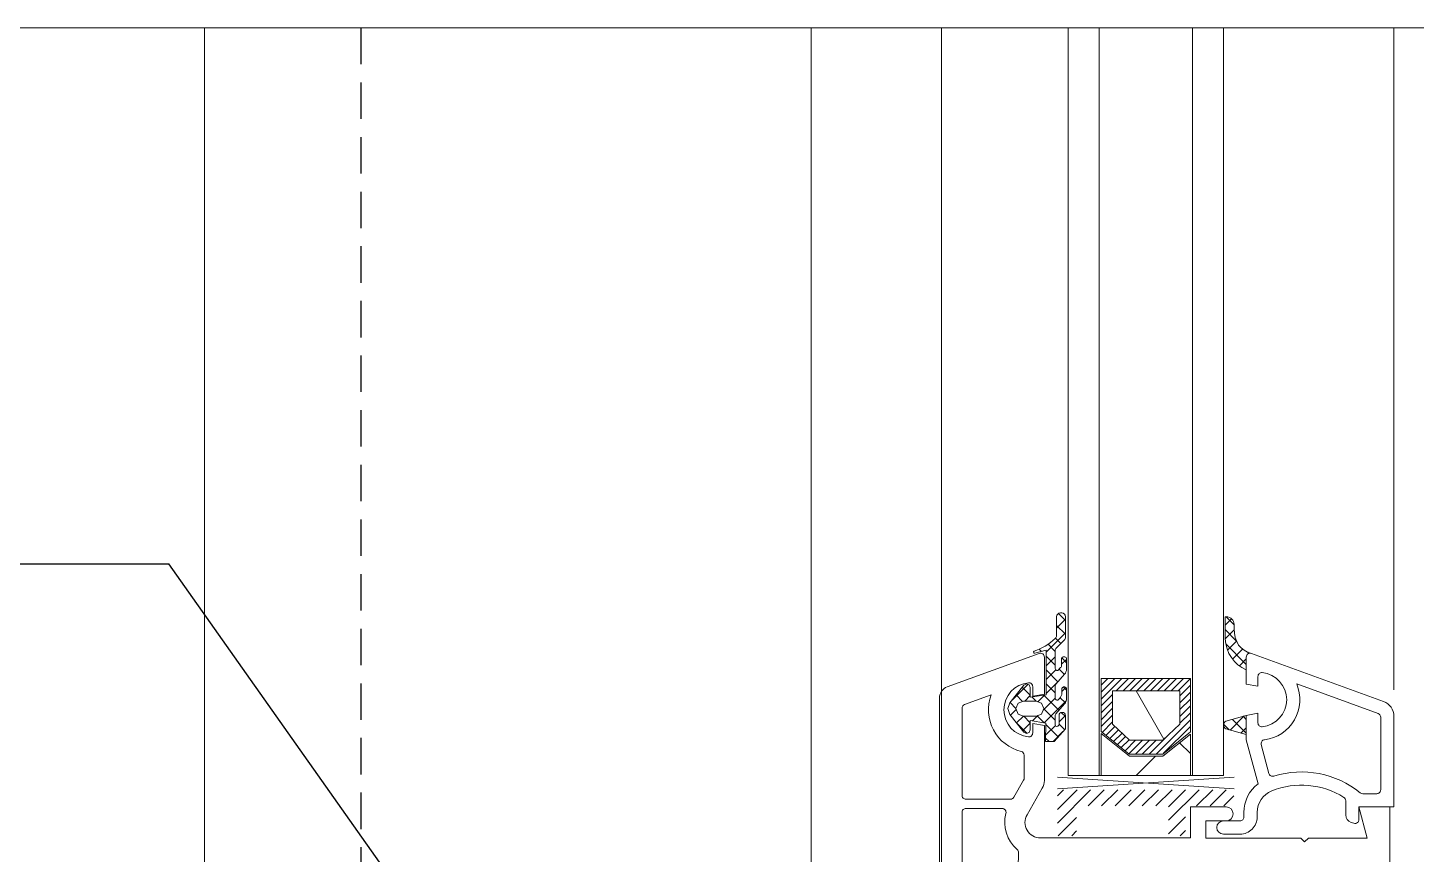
# Model space of a CAD drawing. Extents: x 775040 to 808375, y 4159409 to 4163651.
# Drawn here: x 807001.9 to 807073.4, y 4160687.9 to 4160730.5 of the extents above; entities that cross this region are included whole.
import ezdxf

# ---------------------------------------------------------------- set-up
doc = ezdxf.new("R2010")
doc.units = 0
doc.header["$MEASUREMENT"] = 0
doc.linetypes.add('DASHED2', pattern=[0.1875, 0.125, -0.0625])
for name, color, linetype, lineweight in [('020-05', 2, 'Continuous', 20), ('İÇ OLÇU', 31, 'Continuous', 18), ('KESIK020-05', 2, 'Continuous', 20), ('PENCERE-05', 2, 'Continuous', 20)]:
    doc.layers.add(name, color=color, linetype=linetype, lineweight=lineweight)
doc.layers.add('hidden', color=4, linetype='DASHED2')
doc.layers.add('YAZI', color=3, linetype='Continuous')

# ---------------------------------------------------------------- blocks, each defined once
blk = doc.blocks.new('ETHYT')
at = {"layer": 'PENCERE-05', "linetype": 'ByBlock'}
h = blk.add_hatch(dxfattribs=at)
h.set_pattern_fill('ANSI31', color=256, scale=3.952000000000001, style=0)
h.set_pattern_definition([(45, (64686.44382896788, -4648.362944410836), (-0.3493107499061545, 0.3493107499061545), [])])
h.paths.add_polyline_path([(64834.39638861151, -4575.820326657235), (64834.39638861151, -4577.361606657232), (64835.2658286115, -4577.361606657232), (64835.2658286115, -4575.820326657235), (64837.7555886115, -4575.820326657235), (64837.7555886115, -4574.990406657233), (64828.66598861151, -4574.990406657233), (64828.66598861151, -4577.361606657232), (64829.65398861151, -4577.361606657232), (64829.65398861151, -4575.820326657235)])
at = {"layer": '020-05'}
for p, q in [((64784.74429558766, -4535.761075365997), (64784.74429558766, -4620.53591231845)), ((64815.99524013503, -4535.761075365997), (64815.99524013502, -4588.410923558267)), ((64822.70494888759, -4581.546847006293), (64822.70494888759, -4535.761075365997)), ((64845.99643995504, -4569.848727792933), (64845.99643995504, -4535.761075365997))]:
    blk.add_line(p, q, dxfattribs=at)
at = {"layer": 'hidden', "ltscale": 15}
blk.add_line((64792.80058167764, -4535.761075365997), (64792.80058167764, -4639.058420134596), dxfattribs=at)
at = {"layer": 'KESIK020-05'}
blk.add_line((64766.59182146157, -4535.761075365997), (64908.13664612907, -4535.761075365997), dxfattribs=at)
at = {"layer": 'PENCERE-05'}
for p, q in [((64829.2203160131, -4574.256896478999), (64829.2203160131, -4535.761075365997)), ((64830.82191601313, -4574.256896478999), (64830.82191601313, -4535.761075365997)), ((64835.62673082792, -4574.256896478999), (64835.62673082792, -4535.761075365997)), ((64837.22833082791, -4574.256896478999), (64837.22833082791, -4535.761075365997)), ((64828.62725290445, -4567.053511838853), (64828.62725290445, -4566.08462888437)), ((64829.08994864834, -4566.279933880915), (64828.72352965803, -4565.91351489063)), ((64828.82745290446, -4565.88442888437), (64828.88974864832, -4565.88442888437)), ((64829.08994864834, -4567.135066276192), (64829.08994864834, -4566.08462888437)), ((64837.31116089899, -4567.212617470987), (64837.31116089899, -4566.081716076975)), ((64837.31116089899, -4566.081716076975), (64837.37047078168, -4566.081716076975)), ((64837.77087078166, -4566.496462318664), (64837.35612453996, -4566.081716076975)), ((64828.62725290445, -4566.662532937658), (64829.08994864834, -4566.19983719379)), ((64829.08994864834, -4566.987747768882), (64828.62725290445, -4566.525052025014)), ((64837.311160899, -4566.509713858886), (64837.63729593983, -4566.183578818049)), ((64837.88094985126, -4567.314355276223), (64837.311160899, -4566.744566323965)), ((64837.31141041832, -4567.217278227525), (64837.77177767684, -4566.756910969003)), ((64837.77087078166, -4566.482116076973), (64837.77087078166, -4566.703347374112)), ((64828.09457809989, -4567.903021630193), (64829.08994864834, -4566.907651081758)), ((64828.55819781522, -4567.871624711699), (64828.18641929484, -4567.499846191329)), ((64828.8499065879, -4567.455519596422), (64828.57865441336, -4567.184267421895)), ((64828.61902171392, -4567.683195613785), (64829.03031737507, -4567.277616172922)), ((64838.39644093062, -4568.537660243566), (64837.34353180577, -4567.48475111872)), ((64837.43216430057, -4567.804338233258), (64837.89318466796, -4567.343317865856)), ((64822.99122813503, -4569.694971836239), (64827.72803613504, -4567.97091463624)), ((64827.44056569923, -4567.911844387327), (64827.44826169488, -4567.933289365663)), ((64828.09457809989, -4567.800223754903), (64827.50104827325, -4567.956848299613)), ((64827.84487599907, -4567.866116783525), (64827.73258794479, -4567.753828729237)), ((64827.99644013504, -4568.158853036244), (64827.99644013504, -4570.067427436241)), ((64828.09457809989, -4568.779379931275), (64828.09457809989, -4567.800223754903)), ((64828.55819781522, -4568.579438599665), (64828.09457809989, -4568.115818884356)), ((64828.09457809989, -4568.610835518159), (64828.55819781522, -4568.147215802845)), ((64828.55819781522, -4567.828596508452), (64828.55819781522, -4568.743778289188)), ((64828.8882481281, -4568.564651964132), (64828.8882481281, -4568.232565166743)), ((64829.13716910953, -4568.450596006029), (64828.89272836929, -4568.206155265792)), ((64828.96832812812, -4568.152485166744), (64829.05708910954, -4568.152485166744)), ((64829.13716910953, -4568.779647987449), (64829.13716910953, -4568.232565166743)), ((64837.68263915398, -4568.261677267796), (64838.19614756723, -4567.748168854569)), ((64838.39644071502, -4569.547428068823), (64838.39644071502, -4568.158853807679)), ((64838.5342527232, -4567.967658148178), (64838.47869035367, -4567.912095778645)), ((64838.66484468819, -4567.970915426473), (64845.47005600766, -4570.447809978785)), ((64828.09457809989, -4570.095542856794), (64828.09457809989, -4568.779379931275)), ((64828.09457809989, -4569.318649406125), (64828.5916631322, -4568.821564373817)), ((64828.69867361279, -4569.427728285214), (64828.09457809989, -4568.823632772323)), ((64828.69672353243, -4568.844776340131), (64828.63394140913, -4568.853282305225)), ((64828.83250760015, -4568.70325752294), (64828.69672353243, -4568.844776340131)), ((64829.03058754043, -4569.051828324898), (64828.75881827898, -4568.780059063423)), ((64828.8882481281, -4568.524979377917), (64829.13716910953, -4568.276058396486)), ((64838.03991830388, -4568.612212005875), (64838.39644099092, -4568.255689318827)), ((64826.22097124292, -4570.517001256918), (64826.94600350557, -4569.60767308395)), ((64826.34906003061, -4570.356353587436), (64827.14038362518, -4569.565029992862)), ((64827.07561821172, -4569.540840501084), (64826.94600350557, -4569.60767308395)), ((64827.21009346937, -4569.591066199722), (64827.07561821172, -4569.540840501084)), ((64827.26842008716, -4569.725136411416), (64827.21009346937, -4569.591066199722)), ((64828.09457809989, -4570.026463294093), (64828.73912340634, -4569.381917987639)), ((64828.55819781522, -4569.995066375604), (64828.09457809989, -4569.531446660289)), ((64828.59181662962, -4569.548746213013), (64829.0369100918, -4569.044667893791)), ((64830.91617961168, -4570.319841925282), (64831.97900909033, -4569.257012446646)), ((64830.91617961168, -4569.965934981297), (64831.62510214634, -4569.257012446646)), ((64830.91617961168, -4569.612028037316), (64831.27119520235, -4569.257012446646)), ((64830.91617961168, -4569.258121093329), (64830.91728825837, -4569.257012446646)), ((64830.91617961168, -4569.257012446646), (64835.51525700391, -4569.257012446646)), ((64830.91617961168, -4571.990500750437), (64830.91617961168, -4569.257012446646)), ((64831.69780635573, -4569.892122125226), (64832.33291603431, -4569.257012446646)), ((64832.05171329972, -4569.892122125226), (64832.6868229783, -4569.257012446646)), ((64832.40562024371, -4569.892122125226), (64833.04072992229, -4569.257012446646)), ((64832.75952718769, -4569.892122125226), (64833.39463686627, -4569.257012446646)), ((64833.11343413168, -4569.892122125226), (64833.74854381026, -4569.257012446646)), ((64833.46734107567, -4569.892122125226), (64834.10245075425, -4569.257012446646)), ((64833.82124801962, -4569.892122125226), (64834.45635769822, -4569.257012446646)), ((64834.17515496361, -4569.892122125226), (64834.81026464219, -4569.257012446646)), ((64834.5290619076, -4569.892122125226), (64835.16417158618, -4569.257012446646)), ((64834.88296885158, -4569.892122125226), (64835.51525700391, -4569.259833972903)), ((64834.97550327909, -4570.153494641725), (64835.51525700391, -4569.61374091689)), ((64835.51525700391, -4569.257012446646), (64835.51525700391, -4572.014868477943)), ((64838.99644065504, -4569.653224058242), (64838.39644071502, -4569.547428068823)), ((64838.99644065504, -4569.159239307644), (64838.99644065504, -4569.653224058242)), ((64840.99146045554, -4569.541375269431), (64845.18484403619, -4571.067641916803)), ((64822.59644013502, -4591.07322343624), (64822.59644013502, -4570.25878743624)), ((64823.88803613503, -4570.60300663624), (64825.25471293503, -4570.105576636242)), ((64826.87815001643, -4570.438460240734), (64826.54735003439, -4570.107660258685)), ((64827.26842008716, -4570.120916423484), (64826.86134925605, -4569.713845592394)), ((64826.9926271868, -4570.420600319205), (64827.26842008716, -4570.144807418868)), ((64827.26842008716, -4569.725136411416), (64827.26842008716, -4570.221237882668)), ((64827.26842008716, -4570.221237882668), (64828.09457809989, -4570.095542856794)), ((64827.56810398288, -4570.420600319205), (64827.35549379916, -4570.20799013549)), ((64827.39644013504, -4570.173223436239), (64827.39644013504, -4569.679238636239)), ((64827.99644013504, -4570.067427436241), (64827.39644013504, -4570.173223436239)), ((64827.66161691501, -4570.459424478971), (64828.01310251116, -4570.107938882831)), ((64827.93337328189, -4570.895482000069), (64828.55787271359, -4570.270982568358)), ((64828.75044880873, -4570.895131257081), (64827.9698387572, -4570.114521205567)), ((64828.55819781522, -4569.754049222132), (64828.55819781522, -4570.24861033536)), ((64828.69672353243, -4570.370815881524), (64828.63394140913, -4570.379321846618)), ((64828.78280604322, -4570.285422630937), (64828.69672353243, -4570.370815881524)), ((64829.07795206145, -4570.514820621831), (64828.813765062, -4570.250633622391)), ((64828.90008048803, -4569.92877479392), (64829.10954194744, -4569.719313334508)), ((64828.90008048805, -4570.002297075745), (64828.90008048805, -4569.779081837247)), ((64829.1363253014, -4569.865379973826), (64828.97052853646, -4569.699583208898)), ((64828.98016048803, -4569.699001837247), (64829.0562453014, -4569.699001837247)), ((64829.1363253014, -4570.306643160469), (64829.1363253014, -4569.779081837247)), ((64830.91617961168, -4570.673748869269), (64831.50598220922, -4570.08394627175)), ((64831.50598220922, -4569.892122125226), (64834.97550327907, -4569.892122125226)), ((64831.50598220922, -4569.892122125226), (64831.50598220922, -4571.61221010177)), ((64834.97550327907, -4569.892122125226), (64834.97550327907, -4571.61221010177)), ((64834.97550327909, -4570.507401585712), (64835.51525700391, -4569.967647860871)), ((64834.97550327909, -4570.861308529693), (64835.51525700391, -4570.321554804856)), ((64823.75644013502, -4575.27385943624), (64823.75644013502, -4570.790945036244)), ((64826.22097124292, -4570.517001256918), (64826.11201388056, -4570.814710035151)), ((64826.11201388056, -4570.814710035151), (64826.22097124292, -4571.112013767426)), ((64826.53252479699, -4570.800648909253), (64826.2333508127, -4570.501474924977)), ((64826.25647150671, -4571.156755999322), (64826.54737198148, -4570.865855524544)), ((64826.63978876224, -4570.538063646674), (64826.52678094029, -4570.814710035151)), ((64826.52678094029, -4570.814710035151), (64826.63978876224, -4571.095406883202)), ((64826.92089065623, -4570.420600319205), (64826.63978876224, -4570.538063646674)), ((64826.92089065623, -4570.420600319205), (64827.57017932496, -4570.420600319205)), ((64827.84682571342, -4570.538063646674), (64827.57017932496, -4570.420600319205)), ((64827.96833950047, -4570.814710035151), (64827.84682571342, -4570.538063646674)), ((64827.84682571342, -4571.095406883202), (64827.96833950047, -4570.814710035151)), ((64828.55819781522, -4571.410694151537), (64827.9664888051, -4570.818985141437)), ((64827.99238129841, -4571.544287871506), (64829.12127317012, -4570.415395999788)), ((64828.59181662962, -4571.074785754407), (64829.03606628369, -4570.571663066807)), ((64829.07962177689, -4571.224304225261), (64828.86867535491, -4571.013357803264)), ((64828.91457166792, -4571.00664080262), (64828.9194617769, -4571.00664080262)), ((64830.91617961168, -4571.027655813248), (64831.50598220922, -4570.437853215737)), ((64830.91617961168, -4571.381562757235), (64831.50598220922, -4570.791760159716)), ((64834.97550327909, -4571.215215473678), (64835.51525700391, -4570.675461748842)), ((64834.97550327909, -4571.569122417664), (64835.51525700391, -4571.029368692822)), ((64838.39644071502, -4571.159020307665), (64838.99644065504, -4571.053223918245)), ((64838.99644065504, -4571.053223918245), (64838.99644065504, -4571.547209068844)), ((64826.94600350557, -4572.025797445918), (64826.22097124292, -4571.112013767426)), ((64827.10257381394, -4572.078511814174), (64826.54707189005, -4571.52300989027)), ((64826.56961704783, -4571.551424346146), (64826.91499631568, -4571.206045078314)), ((64826.63978876224, -4571.095406883202), (64826.92089065623, -4571.208414705139)), ((64826.88276258898, -4571.94609269297), (64827.26842008716, -4571.560435194802)), ((64827.57017932496, -4571.208414705139), (64826.92089065623, -4571.208414705139)), ((64827.26842008716, -4571.536544199416), (64826.94029059289, -4571.208414705139)), ((64827.26842008716, -4571.423103975985), (64827.26842008716, -4571.908334118454)), ((64828.06613772495, -4571.556633962633), (64827.26842008716, -4571.423103975985)), ((64827.38605961997, -4571.442795661993), (64827.65515069877, -4571.173704583185)), ((64827.39644013504, -4571.57322343624), (64827.99644013504, -4571.67901983624)), ((64827.39644013504, -4572.06720823624), (64827.39644013504, -4571.57322343624)), ((64827.57017932496, -4571.208414705139), (64827.84682571342, -4571.095406883202)), ((64827.98228815563, -4571.54259837994), (64827.62550456556, -4571.185814789869)), ((64827.99644013504, -4571.67901983624), (64827.99644013504, -4574.51245383624)), ((64828.0582184095, -4572.506637977911), (64828.06613772495, -4571.556633962633)), ((64828.06091151921, -4572.183571538686), (64828.56873942541, -4571.675743632486)), ((64828.70960182416, -4572.269912048456), (64828.06556056083, -4571.625870785125)), ((64828.55819781522, -4571.248063932038), (64828.55819781522, -4571.645819061598)), ((64828.55819781522, -4571.645819061598), (64828.58331066453, -4571.717107149987)), ((64828.75441166792, -4571.651440422424), (64828.69672353243, -4571.715972728012)), ((64828.75441166792, -4571.490071389979), (64829.07961017288, -4571.164872885014)), ((64828.75441166792, -4571.651440422424), (64828.75441166792, -4571.166800802619)), ((64829.04491626173, -4571.897412598062), (64828.75441166792, -4571.606908004245)), ((64829.07962177689, -4571.858858381851), (64829.07962177689, -4571.166800802619)), ((64830.91617961168, -4571.735469701216), (64831.50598220922, -4571.145667103703)), ((64830.97110588594, -4572.034450370958), (64831.50598220922, -4571.499574047684)), ((64831.16770375146, -4572.191759449432), (64831.63048684072, -4571.728976360162)), ((64831.50598220922, -4571.61221010177), (64832.38069875586, -4572.432560132724)), ((64833.74843963806, -4573.150093002656), (64835.51525700391, -4571.383275636808)), ((64834.97550327907, -4571.61221010177), (64834.10078673241, -4572.432560132724)), ((64834.13799706733, -4573.114442517372), (64835.51525700391, -4571.73718258079)), ((64837.50889804433, -4571.897000685067), (64837.23785777147, -4571.625960412204)), ((64838.39644071502, -4571.159020307665), (64837.34362535142, -4571.462589173267)), ((64837.5690429808, -4571.914342880827), (64838.29516318206, -4571.188222679568)), ((64838.39640522406, -4572.076693976838), (64837.6841216816, -4571.364410434371)), ((64838.11844286307, -4572.072756886535), (64838.39641612694, -4571.794783622669)), ((64838.39643259767, -4571.368907462465), (64838.23352156386, -4571.205996428662)), ((64838.39644071502, -4572.424988581066), (64838.39644071502, -4571.159020307665)), ((64845.31644002303, -4571.255580298008), (64845.31644002303, -4574.993246724242)), ((64845.99643995504, -4571.199563903612), (64845.99643995504, -4575.873246636243)), ((64826.94600350557, -4572.025797445918), (64827.07561821172, -4572.088579569219)), ((64827.07561821172, -4572.088579569219), (64827.21009346937, -4572.038353870581)), ((64827.21009346937, -4572.038353870581), (64827.26842008716, -4571.908334118454)), ((64828.49650722278, -4572.506637977911), (64828.0582184095, -4572.506637977911)), ((64828.23851386564, -4572.506637977911), (64828.05970894276, -4572.32783305502)), ((64828.44565896796, -4572.506637977911), (64828.95502942511, -4571.997267520748)), ((64828.49650722278, -4572.506637977911), (64829.07962177689, -4571.858858381851)), ((64830.82191601313, -4572.011760008108), (64830.82191601313, -4574.256896478999)), ((64832.36538625548, -4573.150093002656), (64830.91617961168, -4571.990500750437)), ((64832.38069875586, -4573.252909810262), (64830.91888175691, -4572.088761989344)), ((64830.91888175691, -4572.088761989344), (64830.91888175691, -4574.256896478999)), ((64831.36430161695, -4572.349068527905), (64831.81311580878, -4571.900254336078)), ((64831.56089948247, -4572.506377606373), (64831.99574477687, -4572.071532311989)), ((64831.75749734799, -4572.663686684846), (64832.17837374493, -4572.242810287902)), ((64831.95409521348, -4572.820995763317), (64832.36100271299, -4572.414088263818)), ((64832.15069307901, -4572.97830484179), (64832.69643778806, -4572.432560132724)), ((64832.34729094453, -4573.135613920263), (64833.05034473205, -4572.432560132724)), ((64832.38069875586, -4572.432560132724), (64834.10078673241, -4572.432560132724)), ((64832.68671880612, -4573.150093002656), (64833.40425167604, -4572.432560132724)), ((64833.0406257501, -4573.150093002656), (64833.75815862002, -4572.432560132724)), ((64833.39453269409, -4573.150093002656), (64834.28225469113, -4572.262371005609)), ((64835.51525700391, -4572.014868477943), (64834.0933434257, -4573.150093002656)), ((64834.10078673241, -4573.252909810262), (64835.51579207064, -4572.123847178347)), ((64835.51579207064, -4572.123847178347), (64835.51579207064, -4574.256896478999)), ((64835.62673082792, -4572.035616671961), (64835.62673082792, -4574.256896478999)), ((64837.34362535142, -4571.849345943667), (64838.39644071502, -4572.152914809263)), ((64838.99973785471, -4574.676523155913), (64838.39644071502, -4572.424988581066)), ((64826.95644013504, -4573.206975836243), (64826.95644013504, -4574.394556236244)), ((64834.0933434257, -4573.150093002656), (64832.36538625548, -4573.150093002656)), ((64839.56222979845, -4574.148454808719), (64839.16539943813, -4572.667462956819)), ((64832.38069875586, -4573.252909810262), (64834.10078673241, -4573.252909810262)), ((64826.92964533503, -4574.494556236243), (64826.42197933503, -4575.37385943624)), ((64829.2203160131, -4574.256896478999), (64830.82191601313, -4574.256896478999)), ((64835.62673082792, -4574.256896478999), (64830.82191601313, -4574.256896478999)), ((64835.62673082792, -4574.256896478999), (64837.22833082791, -4574.256896478999)), ((64827.88926053503, -4574.912453836239), (64827.10361973503, -4576.273223436243)), ((64845.11644004304, -4575.193246704244), (64844.38992411569, -4575.193246704244)), ((64826.24877413503, -4575.473859436239), (64823.95644013504, -4575.473859436239)), ((64823.95644013504, -4575.95385943624), (64825.82366013502, -4575.95385943624)), ((64835.51644013503, -4577.473245036239), (64835.51644013503, -4575.873246636243)), ((64835.51644013503, -4575.873246636243), (64837.35644013503, -4575.873246636243)), ((64843.51644020302, -4576.289365394632), (64843.51644020302, -4575.550563868508)), ((64844.19644013503, -4575.873246636243), (64844.19644013503, -4576.522962171273)), ((64844.62532293504, -4577.473859436239), (64844.19644013503, -4575.873246636243)), ((64844.19644013503, -4575.873246636243), (64845.79644013503, -4575.873246636243)), ((64845.99643995504, -4575.873246636243), (64844.19644013503, -4575.873246636243)), ((64845.79644013503, -4575.873246636243), (64845.79644013503, -4598.673223436239)), ((64823.75644013502, -4583.033223436239), (64823.75644013502, -4576.153859436239)), ((64837.35644013503, -4576.593246636239), (64836.31644013502, -4576.593246636239)), ((64836.31644013502, -4576.593246636239), (64836.31644013502, -4577.473859436239)), ((64837.21451563323, -4576.592610564305), (64838.07451554723, -4576.592610564305)), ((64838.27451552723, -4576.392610584307), (64838.27451552723, -4576.160062207558)), ((64838.95451545923, -4576.160062207558), (64838.95451545923, -4576.392610584307)), ((64843.93796576087, -4576.714222952143), (64843.79949137474, -4576.671887356377)), ((64827.79644013503, -4577.47322343624), (64835.51644013503, -4577.473245036239)), ((64836.31644013502, -4577.473859436239), (64841.19644013503, -4577.473859436239)), ((64838.07451554723, -4577.272610496304), (64837.21451563323, -4577.272610496304)), ((64841.19644013503, -4577.473859436239), (64841.39644013504, -4577.673859436241)), ((64841.39644013504, -4577.673859436241), (64841.59644013502, -4577.473859436239)), ((64841.59644013502, -4577.473859436239), (64844.62532293504, -4577.473859436239)), ((64826.66639053503, -4578.224242636239), (64826.56556893502, -4583.03741183624))]:
    blk.add_line(p, q, dxfattribs=at)
at = {"layer": 'PENCERE-05', "linetype": 'Continuous'}
for p, q in [((64834.15613696384, -4572.380650100555), (64832.71938466739, -4569.892122125219)), ((64835.51579207064, -4573.120962081457), (64834.96119882575, -4572.566368836584)), ((64832.72425904062, -4574.256896478999), (64833.72824570937, -4573.252909810262))]:
    blk.add_line(p, q, dxfattribs=at)
at = {"layer": 'PENCERE-05', "linetype": 'ByBlock'}
for p, q in [((64828.67699364432, -4574.342774935651), (64837.76659364432, -4574.935574935649)), ((64828.67699364432, -4574.935574935649), (64837.76659364432, -4574.342774935651))]:
    blk.add_line(p, q, dxfattribs=at)
at = {"layer": 'PENCERE-05'}
for centre, radius, start, end in [((64828.82745290446, -4566.08462888437), 0.2002000000000001, 90, 180), ((64828.88974864832, -4566.08462888437), 0.2002000000000001, 0, 90), ((64837.37047078168, -4566.482116076973), 0.4004000000000001, 0, 90), ((64826.45442966268, -4564.937480343406), 3.092815355701685, 289.0747709725378, 312.7891846345565), ((64828.42705290446, -4567.053511838853), 0.2002000000000001, 309.8689108438938, 0), ((64828.88974864832, -4567.135066276192), 0.2002000000000001, 314.599069733238, 0), ((64827.4782523641, -4567.898319710179), 0.04004000000000002, 109.0747709725378, 199.7416254973384), ((64827.48594835974, -4567.91976468851), 0.04004000000000002, 199.7416254973384, 292.1554468724136), ((64827.79644018169, -4568.158853104194), 0.1999999533394129, 1.946681036561365e-05, 110.0000103513591), ((64828.7624018152, -4567.828596508452), 0.2042040000000001, 134.5990697332379, 180), ((64828.96832812812, -4568.232565166743), 0.08008000000000004, 90, 180), ((64829.05708910954, -4568.232565166743), 0.08008000000000004, 0, 90), ((64838.59644064838, -4568.158853875635), 0.1999999333395064, 69.99998964864089, 179.9999805331896), ((64828.69150336679, -4568.732519060186), 0.1337801940625561, 184.8278470627383, 244.5151360076494), ((64828.68804812811, -4568.564651964132), 0.2002000000000001, 316.1847338347191, 0), ((64828.73676910954, -4568.779647987449), 0.4004000000000001, 318.5559874828273, 0), ((64827.31644018604, -4570.873223436241), 1.399999993211615, 95.7391726035183, 264.2608273964816), ((64827.19644017746, -4569.679238476758), 0.1999999575748642, 359.9999543118541, 95.73918391434877), ((64828.78846460012, -4569.68635182758), 0.2400119360766025, 145.0173601527999, 196.383097897889), ((64839.1964405926, -4569.159239148163), 0.1999999375748576, 84.26081608565121, 180.0000456881459), ((64839.07644059602, -4570.353223988242), 1.399999853211625, 275.7391726035183, 84.26082739648169), ((64839.07644054708, -4570.35322404213), 2.07999992294091, 277.1084224646925, 22.97390963884193), ((64823.19643986858, -4570.258787253446), 0.5999997335575394, 109.9999734452542, 180.0000174555648), ((64827.31644003022, -4570.873223516439), 2.200000079028466, 159.5780932063267, 256.5066080505357), ((64828.68633337673, -4570.261660813036), 0.1287984359104009, 174.1845356924617, 245.9976021795351), ((64828.49968048804, -4570.002297075745), 0.4004000000000001, 314.9999999993368, 0), ((64828.98016048803, -4569.779081837247), 0.08008000000000004, 90, 180), ((64828.7359253014, -4570.306643160469), 0.4004000000000001, 318.5559874828273, 0), ((64829.0562453014, -4569.779081837247), 0.08008000000000004, 0, 90), ((64823.95643995101, -4570.790945041977), 0.199999815976019, 109.9999543467219, 179.9999983569651), ((64828.78266670824, -4571.201714196506), 0.229204236265884, 146.3733587547735, 191.6668227031329), ((64828.91457166792, -4571.166800802619), 0.1601600000000001, 90, 180), ((64828.9194617769, -4571.166800802619), 0.1601600000000001, 0, 90), ((64845.11644022707, -4571.255580303743), 0.1999997959761277, 1.643034855121628e-06, 70.00004565327805), ((64845.1964404855, -4571.199563726552), 0.7999994695334943, 359.9999873190852, 70.00003132915181), ((64828.63898390031, -4571.613246834722), 0.1178408853918905, 241.8069317147894, 299.3392419942558), ((64839.19644041169, -4571.547209028326), 0.1999997566681795, 180.0000116075488, 275.7392412101194), ((64827.19644017746, -4572.067208395722), 0.1999999575748675, 264.2608160856512, 4.568814587937176e-05), ((64839.35858448221, -4572.615699202312), 0.1999998688463338, 97.10842465011015, 194.9999939007915), ((64826.7564402857, -4573.206975847412), 0.1999998493459597, 3.200087867206446e-06, 76.50659592473848), ((64826.7564394645, -4574.394556263107), 0.2000006705344719, 330.0001197932149, 7.696677706992235e-06), ((64827.1964372529, -4574.512453197294), 0.8000028821380106, 330.0000663343421, 359.9999542391083), ((64839.75541486072, -4574.096690848741), 0.1999999395774153, 195.0000494110754, 287.2182703466252), ((64841.23547924664, -4578.872604477883), 4.799994218370094, 50.88420078685534, 107.2183060291974), ((64823.95643998562, -4575.273859585659), 0.1999998505850192, 179.999957195633, 270.0000428045754), ((64826.24877412284, -4575.273859208583), 0.2000002276572712, 270.0000034934683, 329.9999623455193), ((64840.15451366101, -4576.160061433207), 1.879998133772833, 127.8969402431935, 180.000023599671), ((64840.15451650489, -4576.160063155659), 1.200001045672315, 111.7275171976884, 179.9999547317582), ((64841.23547785297, -4578.87261287818), 4.120001633544287, 57.93658587192376, 111.7274832253411), ((64843.31644018878, -4575.550564044674), 0.2000000142530398, 5.046769414806217e-05, 57.93654978971215), ((64844.38992429354, -4574.993247549184), 0.1999991550560814, 230.8840741639252, 269.9999490445543), ((64845.11644019245, -4574.993246873655), 0.1999998305850409, 269.9999571954246, 4.280436697412411e-05), ((64823.95643998562, -4576.153859286826), 0.1999998505850192, 89.99995719542459, 180.0000428038459), ((64825.82365996017, -4576.15385940383), 0.1999999675897448, 345.2506958635828, 89.99994990666559), ((64837.35644013503, -4576.233246636244), 0.3600000000000136, 270, 90), ((64827.79644212015, -4576.673222427828), 1.840001846475306, 165.2507426368863, 229.3101640951307), ((64827.79644041958, -4576.673223227519), 0.800000208720208, 150.0000258914953, 269.9999796211567), ((64837.21451563323, -4576.932610530306), 0.3399999659999935, 90, 270), ((64838.07451620465, -4576.392611241734), 0.8799992545741099, 269.9999571954246, 4.280426275370831e-05), ((64838.07451569663, -4576.392610733719), 0.1999998305850409, 269.9999571954246, 4.280436697412411e-05), ((64843.91643972836, -4576.289365850005), 0.3999995253171439, 179.9999347725064, 253.0000283816064), ((64843.99644006476, -4576.522961916151), 0.200000070260806, 253.0000172531856, 359.9999269138701), ((64826.46643395039, -4578.220053914936), 0.2000004528133722, 358.7999347135512, 49.3100474088526)]:
    blk.add_arc(centre, radius, start, end, dxfattribs=at)
at = {"layer": 'PENCERE-05', "extrusion": (0, 0, -1)}
for centre, major_axis, ratio, start_param, end_param in [((64840.71146519786, -4564.893169056688), (2.556700340087334, 2.819460262691894), 0.515260794834822, 2.857437012651, 3.662115254760925), ((64837.43615332265, -4571.655967558463), (6.526568484511886e-12, 0.2180662334265653), 0.9180698544867097, 3.622041887537038, 5.802736073177387)]:
    blk.add_ellipse(centre, major_axis=major_axis, ratio=ratio, start_param=start_param, end_param=end_param, dxfattribs=at)
at = {"layer": 'PENCERE-05', "extrusion": (0, 0, -0.9999999999999999)}
blk.add_ellipse((64839.40124364903, -4566.799257283628), major_axis=(1.44473030284559, 1.748275870780975), ratio=0.8662306174306071, start_param=2.882767973244746, end_param=3.897655090760668, dxfattribs=at)
at = {"layer": 'YAZI'}
for p in [(64765.06552602486, -4563.364917293502), (64823.68698167765, -4621.058420134596)]:
    blk.add_line(p, (64782.91500566497, -4563.364917293502), dxfattribs=at)

msp = doc.modelspace()

# ---------------------------------------------------------------- block references
at = {"layer": 'İÇ OLÇU'}
msp.add_blockref('ETHYT', (742226.292255496, 4165266.247896309), dxfattribs=at)

doc.saveas('drawing.dxf')
